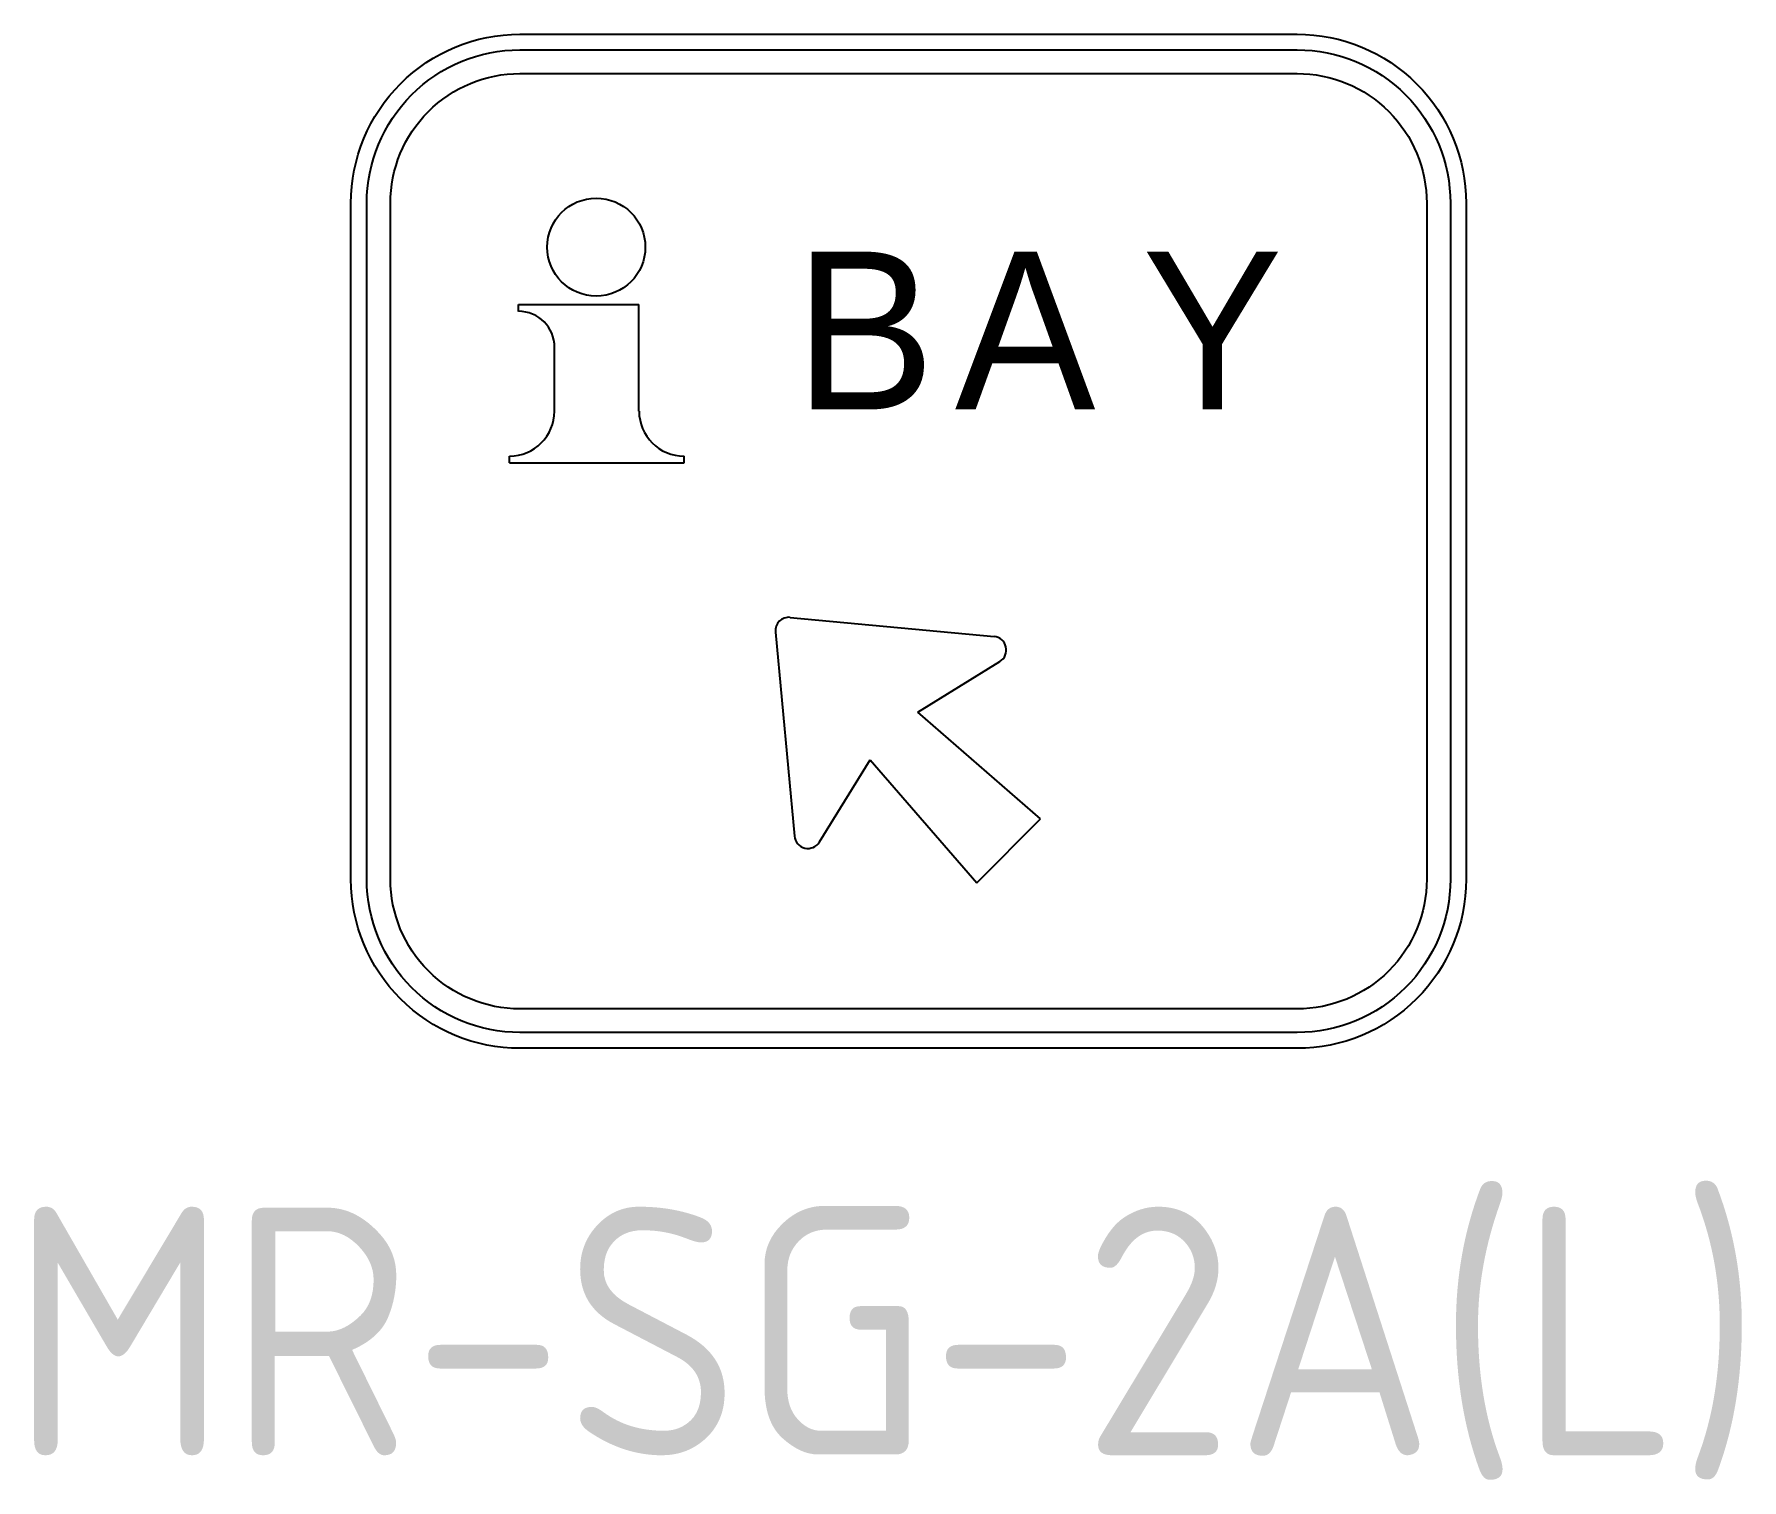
# Model space of a CAD drawing. Extents: x 88.8 to 106, y 199 to 213.6.
import ezdxf
from ezdxf.enums import TextEntityAlignment as Align

# ---------------------------------------------------------------- set-up
doc = ezdxf.new("R2010")
doc.units = 0
doc.header["$LTSCALE"] = 12
doc.header["$MEASUREMENT"] = 0
doc.layers.add('L18', color=4, linetype='CONTINUOUS')
doc.layers.add('T25', color=1, linetype='CONTINUOUS')
doc.styles.add('ESERIES', font='Eseries')
doc.styles.add('ISO', font='iso')

msp = doc.modelspace()

# ---------------------------------------------------------------- linework, layer by layer
at = {"layer": 'L18'}
for p, q in [((93.652, 210.77), (93.652, 210.838)), ((93.652, 210.838), (94.864, 210.838)), ((94.864, 209.767), (94.864, 210.838)), ((94.014, 209.767), (94.014, 210.408)), ((93.561, 209.246), (93.561, 209.314)), ((95.318, 209.246), (95.318, 209.314)), ((93.561, 209.246), (95.318, 209.246)), ((96.385, 207.692), (98.436, 207.5)), ((96.237, 207.544), (96.429, 205.493)), ((97.67, 206.739), (98.495, 207.249)), ((98.904, 205.665), (97.67, 206.739)), ((96.68, 205.434), (97.189, 206.259)), ((97.189, 206.259), (98.263, 205.024)), ((98.263, 205.024), (98.904, 205.665))]:
    msp.add_line(p, q, dxfattribs=at)
for points in [[(91.966, 205.058), (91.966, 211.858, -0.414214), (93.666, 213.558), (101.486, 213.558, -0.414214), (103.186, 211.858), (103.186, 205.058, -0.414214), (101.486, 203.358), (93.666, 203.358, -0.414214)], [(92.125, 205.058), (92.125, 211.858, -0.414214), (93.666, 213.4), (101.486, 213.4, -0.414214), (103.028, 211.858), (103.028, 205.058, -0.414214), (101.486, 203.517), (93.666, 203.517, -0.414214)], [(92.363, 205.058), (92.363, 211.858, -0.414214), (93.666, 213.162), (101.486, 213.162, -0.414214), (102.79, 211.858), (102.79, 205.058, -0.414214), (101.486, 203.755), (93.666, 203.755, -0.414214)]]:
    msp.add_lwpolyline(points, format="xyb", close=True, dxfattribs=at)
msp.add_circle((94.434, 211.416), 0.493, dxfattribs=at)
for centre, radius, start, end in [((93.652, 210.408), 0.363, 0, 90), ((93.561, 209.767), 0.453, 270, 0), ((95.318, 209.767), 0.453, 180, 270), ((96.372, 207.557), 0.136, 84.6442, 185.3558), ((98.424, 207.364), 0.136, 301.6992, 84.6442), ((96.564, 205.505), 0.136, 185.3558, 328.3008)]:
    msp.add_arc(centre, radius, start, end, dxfattribs=at)

# ---------------------------------------------------------------- texts
at = {"layer": 'L18', "style": 'ESERIES'}
for s, p in [('B', (96.428, 209.784)), ('A', (98.042, 209.784)), ('Y', (99.926, 209.784))]:
    msp.add_text(s, height=1.587, dxfattribs=at).set_placement(p)
at = {"layer": 'T25', "style": 'ISO'}
msp.add_text('MR-SG-2A(L)', height=2.5, dxfattribs=at).set_placement((97.353, 199.265), align=Align.CENTER)

doc.saveas('drawing.dxf')
